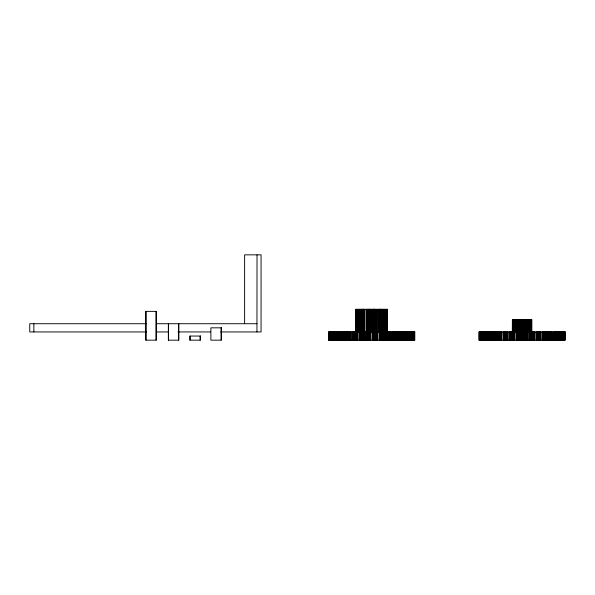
<?xml version="1.0" encoding="UTF-8"?>
<svg xmlns="http://www.w3.org/2000/svg" width="595" height="595" viewBox="0 0 595 595"><rect width="100%" height="100%" fill="white"/><g stroke="black" fill="none" stroke-linecap="round" stroke-linejoin="round"><path stroke-width="0.89" d="M256.951 331.943L257.018 254.839M146.199 323.717L29.75 323.717L29.75 331.943L146.333 331.943M156.411 323.717L256.958 323.717M156.559 331.943L168.645 331.943M177.942 331.943L210.474 331.943M220.7 331.943L261.064 331.943L261.064 254.839L244.612 254.839L244.612 323.717M564.915 331.943L564.834 340.162M564.588 340.162L564.588 331.943L564.529 340.162M564.239 331.943L564.239 340.162M563.867 331.943L563.867 340.162M563.517 331.943L563.517 340.162M563.368 331.943L563.368 340.162M563.182 331.943L563.182 340.162M562.885 331.943L562.885 340.162M562.528 331.943L562.528 340.162M562.141 331.943L562.141 340.162M561.784 331.943L561.784 340.162M561.442 331.943L561.442 340.162M561.115 331.943L561.115 340.162M560.892 331.943L560.892 340.162M560.185 331.943L560.185 340.162M559.821 331.943L559.821 340.162M559.434 331.943L559.434 340.162M559.077 331.943L559.077 340.162M558.735 331.943L558.735 340.162M558.408 331.943L558.408 340.162M557.805 331.943L557.805 340.162M557.456 331.943L557.456 340.162M557.277 331.943L557.277 340.162M556.541 331.943L556.541 340.162M556.176 331.943L556.176 340.162M555.804 331.943L555.804 340.162M555.455 331.943L555.455 340.162M555.12 331.943L555.12 340.162M554.808 331.943L554.808 340.162M554.228 331.943L554.228 340.162M553.722 331.943L553.722 340.162M553.283 331.943L553.283 340.162M553.149 331.943L553.149 340.162M552.048 331.943L552.048 340.162M551.699 331.943L551.699 340.162M551.342 331.943L551.342 340.162M551.015 331.943L551.015 340.162M550.695 331.943L550.695 340.162M550.397 331.943L550.397 340.162M549.854 331.943L549.854 340.162M549.386 331.943L549.386 340.162M548.984 331.943L548.984 340.162M548.649 331.943L548.649 340.162M548.374 331.943L548.374 340.162M548.278 331.943L548.278 340.162L548.121 331.943M548.077 331.943L548.01 340.162M547.913 331.943L547.928 340.162M547.757 331.943L547.846 340.162M546.812 331.943L546.812 340.162M546.493 331.943L546.493 340.162M546.165 331.943L546.165 340.162M545.86 331.943L545.86 340.162M545.563 331.943L545.563 340.162M545.295 331.943L545.295 340.162M544.804 331.943L544.804 340.162M544.38 331.943L544.38 340.162M544.016 331.943L544.016 340.162M543.718 331.943L543.718 340.162M543.48 331.943L543.399 340.162M543.317 331.943L543.317 340.162M543.19 331.943L543.25 340.162M543.034 331.943L543.138 340.162M542.432 331.943L542.432 340.162M542.357 331.943L542.365 340.162M540.974 331.943L540.974 340.162M540.684 331.943L540.684 340.162M540.386 331.943L540.386 340.162M540.119 331.943L540.119 340.162M539.858 331.943L539.858 340.162M539.62 331.943L539.62 340.162M539.189 331.943L539.189 340.162M538.817 331.943L538.817 340.162M538.512 331.943L538.512 340.162M538.259 331.943L538.259 340.162M538.059 331.943L538.059 340.162M537.992 331.943L537.992 340.162M537.925 331.943L537.858 340.162M537.798 331.943L537.746 340.162M537.642 331.943L537.642 340.162M536.98 331.943L536.98 340.162M536.199 331.943L536.296 340.162M536.162 331.943L536.154 340.162M534.667 331.943L534.667 340.162M534.422 331.943L534.422 340.162M534.161 331.943L534.161 340.162M533.931 331.943L533.931 340.162M533.708 331.943L533.708 340.162M533.507 331.943L533.507 340.162M533.15 331.943L533.15 340.162M532.852 331.943L532.852 340.162M532.599 331.943L532.599 340.162M532.406 331.943L532.406 340.162M532.25 331.943L532.25 340.162M532.19 331.943L532.131 340.162M532.079 331.943L532.027 340.162M531.863 331.943L531.975 340.162M531.766 331.943L531.766 319.604L512.377 319.604L512.28 340.162L512.213 331.943M531.647 319.604L531.647 331.943M531.342 319.604L531.342 331.943M531.164 340.162L531.104 319.604M530.852 319.604L530.852 331.943M530.599 319.604L530.599 331.943M530.405 331.943L530.472 340.162M530.361 319.604L530.323 340.162L530.138 319.604M530.115 331.943L530.019 340.162M529.929 319.604L529.952 340.162M529.795 331.943L529.795 340.162M529.729 319.604L529.699 340.162M529.55 319.604L529.595 340.162M529.379 319.604L529.379 331.943M529.081 319.604L529.081 331.943M528.843 319.604L528.843 331.943M528.658 319.604L528.658 331.943M528.531 319.604L528.531 331.943M528.405 319.604L528.405 331.943M528.256 319.604L528.256 331.943M528.107 319.604L528.055 340.162M527.958 319.604L527.958 331.943M527.81 319.604L527.847 340.162M527.668 319.604L527.668 331.943M527.534 319.604L527.639 340.162M527.401 319.604L527.453 340.162M527.274 319.604L527.282 340.162M527.163 319.604L527.163 331.943M527.051 319.604L527.118 340.162M526.954 319.604L526.954 331.943M526.872 319.604L526.843 340.162M526.679 331.943L526.709 319.604L526.612 340.162M526.515 319.604L526.434 340.162M526.359 319.604L526.292 340.162M526.188 331.943L526.188 340.162M526.144 331.943L526.047 340.162M526.002 331.943L525.958 340.162M525.839 331.943L525.839 340.162M525.489 319.604L525.489 331.943M525.273 319.604L525.273 331.943M525.05 319.604L525.132 340.162M524.842 319.604L524.842 331.943M524.656 319.604L524.656 331.943M524.485 319.604L524.485 331.943M524.329 319.604L524.418 340.162M524.188 319.604L524.262 340.162M524.061 319.604L524.15 340.162M523.95 319.604L523.987 340.162M523.875 331.943L523.875 340.162M523.771 319.604L523.726 340.162M523.637 319.604L523.637 331.943M523.496 319.604L523.54 340.162M523.429 319.604L523.429 340.162M523.243 319.604L523.303 340.162M523.169 319.604L523.161 340.162M522.998 319.604L523.005 340.162M522.908 319.604L522.856 340.162M522.715 319.604L522.715 331.943M522.276 319.604L522.276 331.943M522.068 319.604L522.068 331.943M521.867 319.604L521.867 331.943M521.421 319.604L521.421 331.943M521.227 319.604L521.287 340.162M521.138 319.604L521.138 340.162M521.056 319.604L520.982 340.162M520.841 340.162L520.826 319.604L520.714 340.162M520.647 319.604L520.603 340.162M520.506 319.604L520.506 331.943M520.372 319.604L520.417 340.162M520.268 331.943L520.268 340.162M520.194 319.604L520.156 340.162M520.082 319.604L520.075 340.162M519.956 319.604L519.844 340.162M519.814 319.604L519.725 340.162M519.658 319.604L519.658 331.943M519.487 319.604L519.487 331.943M519.301 319.604L519.301 331.943M519.093 319.604L519.011 340.162M518.87 319.604L518.87 331.943M518.654 319.604L518.654 331.943M518.304 331.943L518.23 340.162M518.141 340.162L518.141 331.943L518 340.162M517.933 319.604L517.955 340.162M517.776 319.604L517.851 340.162M517.635 319.604L517.71 340.162M517.568 319.604L517.531 340.162M517.427 319.604L517.412 331.943M517.345 319.604L517.3 340.162M517.181 319.604L517.181 331.943M517.092 319.604L517.025 340.162M516.981 319.604L516.862 340.162M516.743 319.604L516.691 340.162M516.609 319.604L516.505 340.162M516.475 319.604L516.475 331.943M516.334 319.604L516.296 340.162M516.185 319.604L516.185 331.943M516.036 319.604L516.088 340.162M515.887 319.604L515.887 331.943M515.739 319.604L515.739 331.943M515.612 319.604L515.612 331.943M515.478 319.604L515.478 331.943M515.3 319.604L515.3 331.943M515.062 319.604L515.062 331.943M514.764 319.604L514.764 331.943M514.593 319.604L514.549 340.162M514.415 319.604L514.444 340.162M514.348 331.943L514.266 340.162M514.214 319.604L514.192 340.162M514.125 331.943L514.028 340.162M514.006 319.604L513.909 340.162M513.783 319.604L513.879 340.162M513.671 331.943L513.671 340.162M513.545 319.604L513.545 331.943M513.292 319.604L513.292 331.943M513.039 319.604L512.979 340.162M512.801 319.604L512.801 331.943M512.064 331.943L512.116 340.162M511.953 331.943L512.012 340.162M511.893 331.943L511.893 340.162M511.737 331.943L511.737 340.162M511.544 331.943L511.544 340.162M511.291 331.943L511.291 340.162M510.993 331.943L510.993 340.162M510.636 331.943L510.636 340.162M510.428 331.943L510.428 340.162M510.213 331.943L510.213 340.162M509.982 331.943L509.982 340.162M509.722 331.943L509.722 340.162M509.476 331.943L509.476 340.162M507.944 331.943L507.989 340.162M507.892 331.943L507.84 340.162M507.163 331.943L507.163 340.162M506.501 331.943L506.501 340.162M506.442 331.943L506.345 340.162L506.219 331.943M506.085 331.943L506.152 340.162M505.884 331.943L505.884 340.162M505.631 331.943L505.631 340.162M505.326 331.943L505.326 340.162M504.954 331.943L504.954 340.162M504.523 331.943L504.523 340.162M504.285 331.943L504.285 340.162M504.024 331.943L504.024 340.162M503.757 331.943L503.757 340.162M503.459 331.943L503.459 340.162M503.169 331.943L503.169 340.162M501.875 331.943L501.711 340.162M501.109 331.943L501.049 340.162M500.893 331.943L500.953 340.162M500.826 331.943L500.826 340.162M500.745 331.943L500.663 340.162M500.417 331.943L500.417 340.162M500.127 331.943L500.127 340.162M499.763 331.943L499.763 340.162M499.339 331.943L499.339 340.162M498.848 331.943L498.848 340.162M498.58 331.943L498.58 340.162M498.283 331.943L498.283 340.162M497.978 331.943L497.978 340.162M497.651 331.943L497.651 340.162M497.331 331.943L497.331 340.162M496.475 331.943L496.475 340.162M496.386 340.162L496.297 331.943L496.215 340.162M496.133 331.943L496.066 340.162M495.947 331.943L496.022 340.162M495.866 331.943L495.866 340.162M495.769 331.943L495.769 340.162M495.494 331.943L495.494 340.162M495.159 331.943L495.159 340.162M494.757 331.943L494.757 340.162M494.289 331.943L494.289 340.162M493.746 331.943L493.746 340.162M493.448 331.943L493.448 340.162M493.129 331.943L493.129 340.162M492.801 331.943L492.801 340.162M492.444 331.943L492.444 340.162M492.095 331.943L492.095 340.162M491.12 331.943L491.12 340.162M490.994 331.943L490.994 340.162M490.86 331.943L490.86 340.162M490.421 331.943L490.421 340.162M489.916 331.943L489.916 340.162M489.335 331.943L489.335 340.162M489.023 331.943L489.023 340.162M488.688 331.943L488.688 340.162M488.339 331.943L488.339 340.162M487.96 331.943L487.96 340.162M487.603 331.943L487.603 340.162M486.688 331.943L486.688 340.162M486.338 331.943L486.338 340.162M485.736 331.943L485.736 340.162M485.408 331.943L485.408 340.162M485.066 331.943L485.066 340.162M484.709 331.943L484.709 340.162M484.323 331.943L484.323 340.162M483.958 331.943L483.958 340.162M483.252 331.943L483.252 340.162M483.028 331.943L483.028 340.162M482.701 331.943L482.701 340.162M482.359 331.943L482.359 340.162M482.002 331.943L482.002 340.162M481.615 331.943L481.615 340.162M481.258 331.943L481.258 340.162M481.035 331.943L481.035 340.162M480.961 331.943L480.961 340.162M480.775 331.943L480.775 340.162M480.626 331.943L480.626 340.162M480.277 331.943L480.277 340.162M479.905 331.943L479.905 340.162M479.555 331.943L479.615 340.162M479.31 331.943L479.31 340.162M414.462 331.943L414.462 340.162M414.142 340.162L414.113 331.943L414.083 340.162M413.793 331.943L413.793 340.162M413.421 331.943L413.421 340.162M413.071 331.943L413.071 340.162M412.923 331.943L412.923 340.162M412.737 331.943L412.655 340.162M412.439 331.943L412.439 340.162M412.082 331.943L412.082 340.162M411.695 331.943L411.695 340.162M411.338 331.943L411.338 340.162M410.996 331.943L410.996 340.162M410.669 331.943L410.669 340.162M410.446 331.943L410.446 340.162M409.739 331.943L409.739 340.162M409.375 331.943L409.375 340.162M408.988 331.943L408.988 340.162M408.631 331.943L408.631 340.162M408.289 331.943L408.289 340.162M407.962 331.943L407.962 340.162M407.359 331.943L407.359 340.162M407.01 331.943L407.01 340.162M406.831 331.943L406.831 340.162M406.095 331.943L406.095 340.162M405.731 331.943L405.731 340.162M405.359 331.943L405.359 340.162M405.009 331.943L405.009 340.162M404.674 331.943L404.674 340.162M404.362 331.943L404.362 340.162M403.782 331.943L403.782 340.162M403.276 331.943L403.276 340.162M402.837 331.943L402.837 340.162M402.703 331.943L402.703 340.162M402.577 331.943L402.577 340.162M401.603 331.943L401.603 340.162M401.253 331.943L401.253 340.162M400.896 331.943L400.896 340.162M400.569 331.943L400.569 340.162M400.249 331.943L400.249 340.162M399.952 331.943L399.952 340.162M399.409 331.943L399.409 340.162M398.94 331.943L398.94 340.162M398.538 331.943L398.538 340.162M398.204 331.943L398.204 340.162M397.929 331.943L397.929 340.162M397.832 340.162L397.75 331.943L397.631 340.162M397.564 331.943L397.564 340.162M397.467 331.943L397.482 340.162M397.311 331.943L397.311 340.162M397.222 331.943L397.222 340.162M396.367 331.943L396.367 340.162M396.047 331.943L396.047 340.162M395.72 331.943L395.72 340.162M395.415 331.943L395.415 340.162M395.117 331.943L395.117 340.162M394.849 331.943L394.849 340.162M394.359 331.943L394.359 340.162M393.935 331.943L393.935 340.162M393.57 331.943L393.57 340.162M393.273 331.943L393.273 340.162M393.035 331.943L393.035 340.162M392.953 331.943L392.953 340.162M392.804 331.943L392.871 340.162M392.693 331.943L392.745 340.162M392.588 331.943L392.588 340.162M391.986 331.943L391.919 340.162M391.822 331.943L391.86 340.162M390.528 331.943L390.528 340.162M390.238 331.943L390.238 340.162M389.941 331.943L389.941 340.162M389.673 331.943L389.673 340.162M389.413 331.943L389.413 340.162M389.175 331.943L389.175 340.162M388.743 331.943L388.743 340.162M388.371 331.943L388.371 340.162M388.066 331.943L388.066 340.162M387.814 331.943L387.814 340.162M387.613 331.943L387.613 340.162M387.471 340.162L387.531 309.326L355.721 309.326L355.773 340.162M387.323 309.326L387.412 340.162M387.3 331.943L387.3 340.162M387.092 309.326L387.196 340.162M386.832 309.326L386.832 331.943M386.534 331.943L386.534 340.162M386.445 309.326L386.445 331.943M386.021 309.326L386.021 331.943M385.872 340.162L385.835 331.943L385.791 340.162M385.612 309.326L385.701 340.162M385.225 309.326L385.225 331.943M384.853 309.326L384.853 331.943M384.511 309.326L384.511 331.943M384.191 309.326L384.221 340.162M383.887 309.326L383.976 340.162M383.715 331.943L383.715 340.162M383.604 309.326L383.485 340.162M383.262 331.943L383.262 340.162M383.12 309.326L383.12 331.943M383.061 331.943L383.061 340.162M382.726 309.326L382.704 340.162M382.429 309.326L382.399 340.162M382.221 309.326L382.154 340.162M382.005 309.326L382.005 331.943M381.96 331.943L381.96 340.162M381.767 309.326L381.804 340.162M381.633 331.943L381.745 340.162M381.521 309.326L381.581 340.162M381.417 331.943L381.417 340.162M381.276 309.326L381.276 331.943M381.038 309.326L381.038 331.943M380.807 309.326L380.807 331.943M380.718 331.943L380.718 340.162M380.577 309.326L380.577 331.943M380.361 309.326L380.361 331.943M380.16 309.326L380.16 331.943M380.026 331.943L380.026 340.162M379.967 309.326L379.96 340.162M379.796 309.326L379.788 340.162M379.736 331.943L379.67 340.162M379.64 309.326L379.573 340.162M379.498 309.326L379.432 340.162M379.268 309.326L379.35 340.162M379.246 309.326L379.149 340.162M379.089 309.326L379.104 331.943M379 309.326L379.015 331.943M378.896 309.326L378.896 331.943M377.609 331.943L377.609 340.162M377.401 331.943L377.401 340.162M377.223 309.326L377.193 340.162M377.007 331.943L377.007 340.162M376.88 309.326L376.836 340.162M376.672 331.943L376.672 340.162M376.516 309.326L376.516 331.943M376.397 331.943L376.397 340.162M376.174 309.326L376.166 340.162M375.988 331.943L375.988 340.162M375.869 309.326L375.847 340.162M375.743 331.943L375.698 340.162M375.579 309.326L375.557 340.162M375.512 331.943L375.512 340.162M375.326 309.326L375.393 340.162M375.095 309.326L375.095 331.943M374.887 309.326L374.887 331.943M374.709 309.326L374.679 340.162M374.411 309.326L374.411 331.943M374.196 309.326L374.196 331.943M374.054 309.326L373.972 340.162M373.846 309.326L373.898 340.162M373.764 309.326L373.772 340.162M373.667 309.326L373.675 340.162M373.548 309.326L373.541 340.162M373.422 309.326L373.429 340.162M373.288 309.326L373.281 340.162M373.147 309.326L373.095 340.162M373.005 309.326L372.976 340.162M372.857 309.326L372.857 340.162M372.715 340.162L372.686 309.326M372.559 331.943L372.559 340.162M372.411 331.943L372.411 340.162M371.964 309.326L371.964 331.943M371.622 309.326L371.622 331.943M371.287 309.326L371.287 331.943M370.841 331.943L370.841 340.162M370.692 331.943L370.692 340.162M370.566 309.326L370.536 340.162M370.395 309.326L370.395 340.162M370.246 309.326L370.269 340.162M370.097 309.326L370.157 340.162M369.956 309.326L369.971 340.162M369.822 309.326L369.822 340.162M369.703 309.326L369.711 340.162M369.584 309.326L369.517 340.162M369.406 309.326L369.398 340.162M369.287 309.326L369.279 340.162M369.197 309.326L369.197 331.943M369.056 309.326L369.056 331.943M368.833 309.326L368.833 331.943M368.543 309.326L368.565 340.162M368.364 309.326L368.364 331.943M368.156 309.326L368.156 331.943M367.926 309.326L367.926 331.943M367.859 331.943L367.784 340.162M367.673 309.326L367.651 340.162M367.554 331.943L367.598 340.162M367.383 309.326L367.405 340.162M367.264 331.943L367.264 340.162M367.078 309.326L367.085 340.162M366.855 331.943L366.855 340.162M366.736 309.326L366.736 331.943M366.579 331.943L366.579 340.162M366.416 340.162L366.371 309.326M366.245 331.943L366.245 340.162M366.022 309.326L366.059 340.162M365.851 331.943L365.851 340.162M365.642 331.943L365.642 340.162M364.341 309.326L364.341 331.943M364.147 309.326L364.237 331.943M364.073 309.326L364.103 340.162M363.976 309.326L363.999 340.162M363.88 309.326L363.82 340.162M363.746 309.326L363.679 340.162M363.612 309.326L363.582 340.162M363.456 309.326L363.478 340.162M363.277 309.326L363.337 340.162M363.225 331.943L363.225 340.162M363.091 309.326L363.091 331.943M362.883 309.326L362.883 331.943M362.667 309.326L362.667 331.943M362.444 309.326L362.526 340.162M362.214 309.326L362.214 331.943M361.976 309.326L361.976 331.943M361.834 331.943L361.834 340.162M361.73 309.326L361.767 340.162M361.567 331.943L361.619 340.162M361.485 309.326L361.448 340.162M361.247 309.326L361.291 340.162M361.098 331.943L361.098 340.162M361.031 309.326L361.031 331.943M360.815 309.326L360.845 340.162M360.525 309.326L360.548 340.162M360.191 340.162L360.124 309.326M359.982 331.943L359.982 340.162M359.767 331.943L359.767 340.162M359.648 309.326L359.648 331.943M359.529 331.943L359.529 340.162M359.365 309.326L359.365 331.943M359.276 331.943L359.276 340.162M359.06 309.326L359.03 340.162M358.74 309.326L358.74 331.943M358.398 309.326L358.398 331.943M358.026 309.326L358.026 331.943M357.64 309.326L357.64 331.943M357.498 331.943L357.55 340.162M357.379 331.943L357.431 340.162M357.231 309.326L357.231 331.943M356.807 309.326L356.717 340.162M356.42 309.326L356.42 331.943M356.055 331.943L355.996 340.162M355.922 309.326L355.899 340.162M355.706 331.943L355.632 340.162M355.431 331.943L355.431 340.162M355.185 331.943L355.185 340.162M354.88 331.943L354.88 340.162M354.508 331.943L354.508 340.162M354.077 331.943L354.077 340.162M353.839 331.943L353.839 340.162M353.579 331.943L353.579 340.162M353.304 331.943L353.304 340.162M353.014 331.943L353.014 340.162M352.723 331.943L352.723 340.162M351.333 331.943L351.266 340.162M350.663 331.943L350.663 340.162M350.604 331.943L350.604 340.162M350.507 331.943L350.448 340.162M350.381 331.943L350.299 340.162M350.217 331.943L350.217 340.162M349.972 331.943L349.972 340.162M349.682 331.943L349.682 340.162M349.317 331.943L349.317 340.162M348.893 331.943L348.893 340.162M348.402 331.943L348.402 340.162M348.135 331.943L348.135 340.162M347.837 331.943L347.837 340.162M347.532 331.943L347.532 340.162M347.205 331.943L347.205 340.162M346.885 331.943L346.885 340.162M345.94 331.943L345.94 340.162M345.851 331.943L345.851 340.162M345.732 331.943L345.784 340.162M345.621 331.943L345.576 340.162M345.502 331.943L345.502 340.162M345.42 331.943L345.323 340.162M345.048 331.943L345.048 340.162M344.713 331.943L344.713 340.162M344.312 331.943L344.312 340.162M343.843 331.943L343.843 340.162M343.3 331.943L343.3 340.162M343.003 331.943L343.003 340.162M342.683 331.943L342.683 340.162M342.348 331.943L342.348 340.162M341.991 331.943L341.991 340.162M341.649 331.943L341.649 340.162M340.548 331.943L340.548 340.162M340.407 331.943L340.407 340.162M339.976 331.943L339.976 340.162M339.47 331.943L339.47 340.162M338.89 331.943L338.89 340.162M338.577 331.943L338.577 340.162M338.243 331.943L338.243 340.162M337.893 331.943L337.893 340.162M337.514 331.943L337.514 340.162M337.157 331.943L337.157 340.162M336.42 331.943L336.42 340.162M336.242 331.943L336.242 340.162M335.892 331.943L335.892 340.162M335.29 331.943L335.29 340.162M334.963 331.943L334.963 340.162M334.621 331.943L334.621 340.162M334.264 331.943L334.264 340.162M333.877 331.943L333.877 340.162M333.512 331.943L333.512 340.162M332.806 331.943L332.806 340.162M332.583 331.943L332.583 340.162M332.255 331.943L332.255 340.162M331.913 331.943L331.913 340.162M331.549 331.943L331.549 340.162M331.17 331.943L331.17 340.162M330.805 331.943L330.805 340.162M330.515 331.943L330.515 340.162M330.322 331.943L330.322 340.162M330.18 331.943L330.18 340.162M329.831 331.943L329.831 340.162M329.459 331.943L329.459 340.162M329.109 331.943L329.169 340.162M328.864 331.943L328.864 340.162M221.154 327.83L221.154 340.162M200.173 336.049L200.173 340.162M190.08 336.049L190.08 340.162M178.798 323.717L178.798 340.162L168.355 340.162L168.355 323.717M178.626 323.717L178.626 340.162M168.534 323.717L168.534 340.162M156.091 311.378L156.091 340.162M145.998 311.378L145.998 340.162M33.863 323.717L33.863 331.943M156.262 311.378L145.827 311.378L145.827 340.162L156.262 340.162L156.262 311.378M221.325 327.83L210.883 327.83L210.883 340.162L221.325 340.162L221.325 327.83M414.797 331.943L328.455 331.943L328.455 340.162L414.797 340.162L414.797 331.943M565.243 331.943L478.901 331.943L478.901 340.162L565.243 340.162L565.243 331.943M200.344 336.049L189.909 336.049L189.909 340.162L200.344 340.162L200.344 336.049M512.57 331.943L512.57 319.604L512.496 331.943M486.866 340.162L486.866 331.943L486.866 340.162"/></g></svg>
